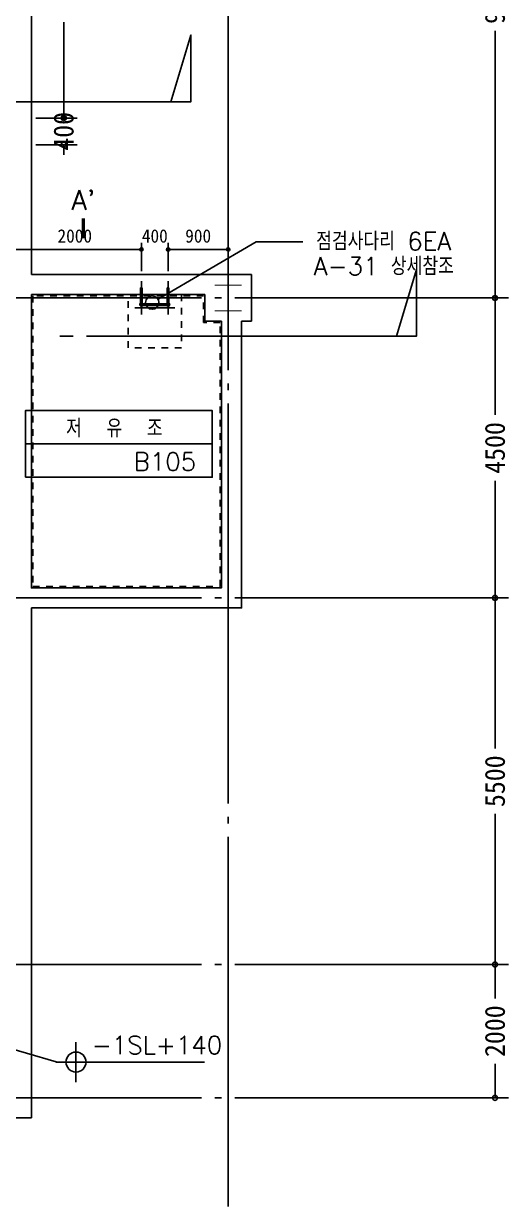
# Model space of a CAD drawing. Extents: x 0 to 81639, y 0 to 58722.
# Drawn here: x 58782 to 66048, y 26800 to 44544 of the extents above; entities that cross this region are included whole.
import ezdxf
from ezdxf.enums import TextEntityAlignment as Align

# ---------------------------------------------------------------- set-up
doc = ezdxf.new("R2010")
doc.units = 0
doc.header["$LTSCALE"] = 100
doc.linetypes.add('CENTER', pattern=[65, 60, -2, 1, -2])
doc.linetypes.add('HIDDEN', pattern=[2, 1, -1])
doc.layers.get('0').update_dxf_attribs({"linetype": 'CONTINUOUS'})
doc.layers.get('DEFPOINTS').update_dxf_attribs({"linetype": 'CONTINUOUS'})
for name, color, linetype in [('COL6', 3, 'CONTINUOUS'), ('COL7', 3, 'CONTINUOUS'), ('FIN', 5, 'CONTINUOUS'), ('RXCEN', 10, 'CENTER'), ('RXDIM', 7, 'CONTINUOUS'), ('RXLEADER', 7, 'CONTINUOUS'), ('RXSYMBOL', 7, 'CONTINUOUS'), ('STAIR', 3, 'CONTINUOUS'), ('TEXT', 7, 'CONTINUOUS')]:
    doc.layers.add(name, color=color, linetype=linetype)
doc.styles.add('SHB', font='simple', dxfattribs={"bigfont": 'KORbox'})
doc.styles.add('SIM', font='simple', dxfattribs={"bigfont": 'KORsimple'})
doc.styles.get("Standard").update_dxf_attribs({"font": 'DotumChe.ttf'})
doc.dimstyles.get("Standard").update_dxf_attribs({"dimscale": 100, "dimtxt": 2, "dimasz": 1, "dimexe": 1, "dimexo": 1, "dimgap": 1, "dimtad": 1, "dimdec": 0, "dimdsep": 46, "dimtxsty": 'Standard', "dimblk": 'SMALL', "dimcen": 0, "dimclrd": 256, "dimclre": 256, "dimclrt": 256, "dimadec": 0, "dimazin": 0, "dimtfac": 1, "dimtdec": 0, "dimtix": 1, "dimtofl": 0, "dimtmove": 0, "dimatfit": 0, "dimfxl": 0, "dimtolj": 1, "dimtzin": 0, "dimarcsym": 0})
doc.dimstyles.new('WDIM', dxfattribs={"dimscale": 100, "dimtxt": 3, "dimasz": 1.5, "dimexe": 2, "dimexo": 0, "dimgap": 1, "dimtad": 1, "dimdec": 0, "dimdsep": 46, "dimtxsty": 'Standard', "dimblk": 'SMALL', "dimcen": 0, "dimclrd": 256, "dimclre": 256, "dimclrt": 256, "dimadec": 0, "dimazin": 0, "dimtfac": 1, "dimtdec": 0, "dimtix": 1, "dimtofl": 0, "dimtmove": 0, "dimatfit": 0, "dimfxl": 0, "dimtolj": 1, "dimtzin": 0, "dimarcsym": 0})

# ---------------------------------------------------------------- blocks, each defined once
blk = doc.blocks.new('_Small')
at = {"color": 0, "linetype": 'ByBlock', "lineweight": -2}
blk.add_circle((0, 0), 0.25, dxfattribs=at)
blk = doc.blocks.new('*D107')
at = {"layer": 'DEFPOINTS', "color": 0, "linetype": 'Continuous'}
for p in [(64448, 49428), (65848, 49428), (64448, 40428)]:
    blk.add_point(p, dxfattribs=at)
at = {"layer": 'RXDIM', "linetype": 'Continuous', "lineweight": -2}
for p, q in [((64448, 49428), (66048, 49428)), ((65848, 49428), (65848, 45420)), ((65848, 40428), (65848, 44436)), ((64448, 40428), (66048, 40428))]:
    blk.add_line(p, q, dxfattribs=at)
at = {"layer": 'RXDIM', "linetype": 'Continuous', "lineweight": -2, "xscale": 150, "yscale": 150, "zscale": 150}
for p, rotation in [((65848, 49428), 90), ((65848, 40428), 270)]:
    blk.add_blockref('_Small', p, dxfattribs=dict(at, rotation=rotation))
at = {"layer": 'RXDIM', "linetype": 'Continuous', "insert": (65848, 44928), "char_height": 300, "attachment_point": 5, "rotation": 90}
blk.add_mtext('\\A1;9000', dxfattribs=at)
blk = doc.blocks.new('*D148')
at = {"layer": 'DEFPOINTS', "color": 0, "linetype": 'Continuous'}
for p in [(64448, 40428), (65848, 40428), (64448, 35928)]:
    blk.add_point(p, dxfattribs=at)
at = {"layer": 'RXDIM', "linetype": 'Continuous', "lineweight": -2}
for p, q in [((64448, 40428), (66048, 40428)), ((65848, 40428), (65848, 38673)), ((65848, 35928), (65848, 37684)), ((64448, 35928), (66048, 35928))]:
    blk.add_line(p, q, dxfattribs=at)
at = {"layer": 'RXDIM', "linetype": 'Continuous', "lineweight": -2, "xscale": 150, "yscale": 150, "zscale": 150}
for p, rotation in [((65848, 40428), 90), ((65848, 35928), 270)]:
    blk.add_blockref('_Small', p, dxfattribs=dict(at, rotation=rotation))
at = {"layer": 'RXDIM', "linetype": 'Continuous', "insert": (65848, 38178), "char_height": 300, "attachment_point": 5, "rotation": 90}
blk.add_mtext('\\A1;4500', dxfattribs=at)
blk = doc.blocks.new('*D149')
at = {"layer": 'DEFPOINTS', "color": 0, "linetype": 'Continuous'}
for p in [(64448, 35928), (65848, 35928), (64448, 30428)]:
    blk.add_point(p, dxfattribs=at)
at = {"layer": 'RXDIM', "linetype": 'Continuous', "lineweight": -2}
for p, q in [((64448, 35928), (66048, 35928)), ((65848, 35928), (65848, 33669)), ((65848, 30428), (65848, 32687)), ((64448, 30428), (66048, 30428))]:
    blk.add_line(p, q, dxfattribs=at)
at = {"layer": 'RXDIM', "linetype": 'Continuous', "lineweight": -2, "xscale": 150, "yscale": 150, "zscale": 150}
for p, rotation in [((65848, 35928), 90), ((65848, 30428), 270)]:
    blk.add_blockref('_Small', p, dxfattribs=dict(at, rotation=rotation))
at = {"layer": 'RXDIM', "linetype": 'Continuous', "insert": (65848, 33178), "char_height": 300, "attachment_point": 5, "rotation": 90}
blk.add_mtext('\\A1;5500', dxfattribs=at)
blk = doc.blocks.new('*D150')
at = {"layer": 'DEFPOINTS', "color": 0, "linetype": 'Continuous'}
for p in [(64448, 30428), (65848, 30428), (64448, 28428)]:
    blk.add_point(p, dxfattribs=at)
at = {"layer": 'RXDIM', "linetype": 'Continuous', "lineweight": -2}
for p, q in [((64448, 30428), (66048, 30428)), ((65848, 30428), (65848, 29919)), ((65848, 28428), (65848, 28937)), ((64448, 28428), (66048, 28428))]:
    blk.add_line(p, q, dxfattribs=at)
at = {"layer": 'RXDIM', "linetype": 'Continuous', "lineweight": -2, "xscale": 150, "yscale": 150, "zscale": 150}
for p, rotation in [((65848, 30428), 90), ((65848, 28428), 270)]:
    blk.add_blockref('_Small', p, dxfattribs=dict(at, rotation=rotation))
at = {"layer": 'RXDIM', "linetype": 'Continuous', "insert": (65848, 29428), "char_height": 300, "attachment_point": 5, "rotation": 90}
blk.add_mtext('\\A1;2000', dxfattribs=at)
blk = doc.blocks.new('*D151')
at = {"layer": 'DEFPOINTS', "color": 0, "linetype": 'Continuous'}
for p in [(58964, 43128), (59382, 43128), (58964, 42728)]:
    blk.add_point(p, dxfattribs=at)
at = {"layer": 'RXDIM', "linetype": 'Continuous', "lineweight": -2}
for p, q in [((58964, 43128), (59582, 43128)), ((59382, 43128), (59382, 43278)), ((58964, 42728), (59582, 42728)), ((59382, 42728), (59382, 42578))]:
    blk.add_line(p, q, dxfattribs=at)
at = {"layer": 'RXDIM', "linetype": 'Continuous', "lineweight": -2, "xscale": 150, "yscale": 150, "zscale": 150}
for p, rotation in [((59382, 43128), 270), ((59382, 42728), 90)]:
    blk.add_blockref('_Small', p, dxfattribs=dict(at, rotation=rotation))
at = {"layer": 'RXDIM', "linetype": 'Continuous', "insert": (59382, 42928), "char_height": 300, "attachment_point": 5, "rotation": 90}
blk.add_mtext('\\A1;400', dxfattribs=at)
blk = doc.blocks.new('*D152')
at = {"layer": 'DEFPOINTS', "color": 0, "linetype": 'Continuous'}
for p in [(60948, 41157), (60548, 40729), (60948, 40729)]:
    blk.add_point(p, dxfattribs=at)
at = {"layer": 'RXDIM', "linetype": 'Continuous', "lineweight": -2}
for p, q in [((60548, 40829), (60548, 41257)), ((60948, 40829), (60948, 41257)), ((60548, 41157), (60448, 41157)), ((60948, 41157), (61048, 41157))]:
    blk.add_line(p, q, dxfattribs=at)
at = {"layer": 'RXDIM', "linetype": 'Continuous', "lineweight": -2, "xscale": 100, "yscale": 100, "zscale": 100}
blk.add_blockref('_Small', (60548, 41157), dxfattribs=at)
at = {"layer": 'RXDIM', "linetype": 'Continuous', "lineweight": -2, "xscale": 100, "yscale": 100, "zscale": 100, "rotation": 180}
blk.add_blockref('_Small', (60948, 41157), dxfattribs=at)
at = {"layer": 'RXDIM', "linetype": 'Continuous', "insert": (60748, 41357), "char_height": 200, "attachment_point": 5}
blk.add_mtext('\\A1;400', dxfattribs=at)
blk = doc.blocks.new('*D153')
at = {"layer": 'DEFPOINTS', "color": 0, "linetype": 'Continuous'}
for p in [(60548, 41157), (58548, 40729), (60548, 40729)]:
    blk.add_point(p, dxfattribs=at)
at = {"layer": 'RXDIM', "linetype": 'Continuous', "lineweight": -2}
for p, q in [((58548, 40829), (58548, 41257)), ((60548, 40829), (60548, 41257)), ((58548, 41157), (60548, 41157))]:
    blk.add_line(p, q, dxfattribs=at)
at = {"layer": 'RXDIM', "linetype": 'Continuous', "lineweight": -2, "xscale": 100, "yscale": 100, "zscale": 100, "rotation": 180}
blk.add_blockref('_Small', (58548, 41157), dxfattribs=at)
at = {"layer": 'RXDIM', "linetype": 'Continuous', "lineweight": -2, "xscale": 100, "yscale": 100, "zscale": 100}
blk.add_blockref('_Small', (60548, 41157), dxfattribs=at)
at = {"layer": 'RXDIM', "linetype": 'Continuous', "insert": (59548, 41357), "char_height": 200, "attachment_point": 5}
blk.add_mtext('\\A1;2000', dxfattribs=at)
blk = doc.blocks.new('*D154')
at = {"layer": 'DEFPOINTS', "color": 0, "linetype": 'Continuous'}
for p in [(61848, 41157), (60948, 40729), (61848, 40729)]:
    blk.add_point(p, dxfattribs=at)
at = {"layer": 'RXDIM', "linetype": 'Continuous', "lineweight": -2}
for p, q in [((60948, 40829), (60948, 41257)), ((61848, 40829), (61848, 41257)), ((60948, 41157), (61848, 41157))]:
    blk.add_line(p, q, dxfattribs=at)
at = {"layer": 'RXDIM', "linetype": 'Continuous', "lineweight": -2, "xscale": 100, "yscale": 100, "zscale": 100, "rotation": 180}
blk.add_blockref('_Small', (60948, 41157), dxfattribs=at)
at = {"layer": 'RXDIM', "linetype": 'Continuous', "lineweight": -2, "xscale": 100, "yscale": 100, "zscale": 100}
blk.add_blockref('_Small', (61848, 41157), dxfattribs=at)
at = {"layer": 'RXDIM', "linetype": 'Continuous', "insert": (61398, 41357), "char_height": 200, "attachment_point": 5}
blk.add_mtext('\\A1;900', dxfattribs=at)
blk = doc.blocks.new('*D156')
at = {"layer": 'DEFPOINTS', "color": 0, "linetype": 'Continuous'}
for p in [(58976, 46728), (59382, 46728), (58964, 43128)]:
    blk.add_point(p, dxfattribs=at)
at = {"layer": 'RXDIM', "linetype": 'Continuous', "lineweight": -2}
for p, q in [((59076, 46728), (59482, 46728)), ((59382, 46728), (59382, 45289)), ((59382, 43128), (59382, 44567)), ((59064, 43128), (59482, 43128))]:
    blk.add_line(p, q, dxfattribs=at)
at = {"layer": 'RXDIM', "linetype": 'Continuous', "lineweight": -2, "xscale": 100, "yscale": 100, "zscale": 100}
for p, rotation in [((59382, 46728), 90), ((59382, 43128), 270)]:
    blk.add_blockref('_Small', p, dxfattribs=dict(at, rotation=rotation))
at = {"layer": 'RXDIM', "linetype": 'Continuous', "insert": (59382, 44928), "char_height": 200, "attachment_point": 5, "rotation": 90}
blk.add_mtext('\\A1;3600', dxfattribs=at)

msp = doc.modelspace()

# ---------------------------------------------------------------- linework, layer by layer
at = {"layer": 'COL6'}
for points in [[(61647.7, 40621.1, 14, 14, 0), (62047.7, 40621.1, 14, 14, 0)], [(61847.7, 40614.1, 14, 14, 0), (61847.7, 40242.1, 14, 14, 0)], [(61647.7, 40235.1, 14, 14, 0), (62047.7, 40235.1, 14, 14, 0)]]:
    msp.add_lwpolyline(points, format="xyseb", dxfattribs=at)
at = {"layer": 'COL7'}
for p, q in [((58897.7, 40778.1), (58897.7, 49778.1)), ((62197.7, 40778.1), (58897.7, 40778.1)), ((62197.7, 40778.1), (62197.7, 40078.1)), ((62197.7, 40078.1), (62047.7, 40078.1)), ((58897.7, 28128.1), (58897.7, 35778.1)), ((58197.7, 28128.1), (58897.7, 28128.1))]:
    msp.add_line(p, q, dxfattribs=at)
at = {"layer": 'COL7', "color": 4}
for p, q in [((60535.2, 40578.1), (60560.2, 40578.1)), ((60935.2, 40578.1), (60960.2, 40578.1))]:
    msp.add_line(p, q, dxfattribs=at)
at = {"layer": 'COL7'}
msp.add_lwpolyline([(58897.7, 40478.1), (58897.7, 36078.1), (61597.7, 36078.1), (61747.7, 36078.1), (61747.7, 40078.1), (61497.7, 40078.1), (61497.7, 40478.1)], close=True, dxfattribs=at)
at = {"layer": 'COL7', "color": 4, "linetype": 'HIDDEN'}
msp.add_lwpolyline([(60347.7, 40478.1), (61147.7, 40478.1), (61147.7, 39678.1), (60347.7, 39678.1)], close=True, dxfattribs=at)
at = {"layer": 'COL7', "color": 4}
for points in [[(60535.2, 40349.8), (60535.2, 40578.1)], [(60560.2, 40578.1), (60560.2, 40349.8)], [(60935.2, 40349.8), (60935.2, 40578.1)], [(60960.2, 40578.1), (60960.2, 40349.8)], [(60569.3, 40340.6), (60926, 40340.6)], [(60926, 40315.6), (60569.3, 40315.6)]]:
    msp.add_lwpolyline(points, dxfattribs=at)
at = {"layer": 'COL7'}
msp.add_lwpolyline([(58897.7, 35778.1), (61597.7, 35778.1), (62047.7, 35778.1), (62047.7, 40078.1)], dxfattribs=at)
for centre in [(60547.7, 40328.1), (60947.7, 40328.1)]:
    msp.add_circle(centre, 25, dxfattribs=at)
at = {"layer": 'FIN', "color": 7, "linetype": 'HIDDEN'}
msp.add_lwpolyline([(61727.7, 36098.1), (61727.7, 40058.1), (61477.7, 40058.1), (61477.7, 40458.1), (58917.7, 40458.1), (58917.7, 36098.1)], close=True, dxfattribs=at)
at = {"layer": 'RXCEN'}
for p, q in [((61847.7, 51845.3), (61847.7, 26800.2)), ((60547.7, 40178.1), (60547.7, 40678.8)), ((60947.7, 40178.1), (60947.7, 40678.8)), ((9947.7, 40428.1), (64447.7, 40428.1)), ((60447.7, 40278.1), (61047.7, 40278.1)), ((9947.7, 35928.1), (64447.7, 35928.1)), ((9947.7, 30428.1), (64447.7, 30428.1)), ((9947.7, 28428.1), (64447.7, 28428.1))]:
    msp.add_line(p, q, dxfattribs=at)
at = {"layer": 'RXLEADER'}
msp.add_lwpolyline([(54846.9, 41625, 50, 50, 0), (54846.9, 41325, 0, 0, 0), (59676.3, 41325, 50, 50, 0), (59676.3, 41625, 50, 50, 0)], format="xyseb", dxfattribs=at)
at = {"layer": 'RXSYMBOL'}
msp.add_line((59269.8, 28967.2), (57665.8, 29440.4), dxfattribs=at)
at = {"layer": 'TEXT'}
for points in [[(60989.2, 43372), (61289.2, 44372), (61289.2, 43372), (58194.8, 43372)], [(60795.8, 40409.5), (62265, 41270.1), (62964.6, 41270.1)], [(64370.1, 39855), (64670.1, 40855), (64670.1, 39855), (59723.5, 39855)], [(59523.5, 39855), (59323.5, 39855)], [(58809.3, 37738.6), (61609.3, 37738.6), (61609.3, 38738.6), (58809.3, 38738.6), (58809.3, 37738.6)], [(58809.3, 38238.6), (61609.3, 38238.6)], [(59566.4, 29264.8), (59566.4, 28664.8)], [(59266.4, 28964.8), (61492.6, 28964.8)]]:
    msp.add_lwpolyline(points, dxfattribs=at)
for centre, radius in [((60709.5, 40359), 100), ((59566.4, 28964.8), 150)]:
    msp.add_circle(centre, radius, dxfattribs=at)
for start, end in [(0, 90), (180, 270)]:
    msp.add_arc((59566.4, 28964.8), 150, start, end, dxfattribs=at)

# ---------------------------------------------------------------- texts
at = {"layer": 'STAIR', "color": 2, "style": 'SIM'}
msp.add_text("A'", height=300, dxfattribs=at).set_placement((59676.2, 41898.1), align=Align.MIDDLE_CENTER)
at = {"layer": 'TEXT', "style": 'SHB'}
for s, p in [('점검사다리 6EA', (63167.4, 41145.1)), ('A-31 상세참조', (63129.9, 40770.1)), ('저  유  조', (59417, 38338.6)), ('B105', (60431, 37838.6)), ('-1SL+140', (59802.9, 29084.8))]:
    msp.add_text(s, height=270, dxfattribs=at).set_placement(p)

# ---------------------------------------------------------------- dimensions: what is measured, and where the dimension line sits
at = {"layer": 'RXDIM', "color": 4, "linetype": 'Continuous'}
for base, p1, p2, picture, middle in [((65847.7, 49428.1), (64447.7, 40428.1), (64447.7, 49428.1), '*D107', (65847.7, 44928.1)), ((65847.7, 40428.1), (64447.7, 35928.1), (64447.7, 40428.1), '*D148', (65847.7, 38178.1)), ((65847.7, 35928.1), (64447.7, 30428.1), (64447.7, 35928.1), '*D149', (65847.7, 33178.1)), ((65847.7, 30428.1), (64447.7, 28428.1), (64447.7, 30428.1), '*D150', (65847.7, 29428.1))]:
    dim = msp.add_linear_dim(base=base, p1=p1, p2=p2, angle=90, dimstyle='WDIM', dxfattribs=at)
    dim.commit()
    dim.dimension.update_dxf_attribs({"geometry": picture, "text_midpoint": middle, "text_rotation": 90})
at = {"layer": 'RXDIM', "color": 9, "linetype": 'Continuous'}
for base, p1, p2, dimstyle, picture, middle in [((59381.5, 46728.1), (58964.1, 43128.1), (58975.9, 46728.1), 'Standard', '*D156', (59381.5, 44928.1)), ((59381.5, 43128.1), (58964.1, 42728.1), (58964.1, 43128.1), 'WDIM', '*D151', (59381.5, 42928.1))]:
    dim = msp.add_linear_dim(base=base, p1=p1, p2=p2, angle=90, dimstyle=dimstyle, dxfattribs=at)
    dim.commit()
    dim.dimension.update_dxf_attribs({"geometry": picture, "text_midpoint": middle, "text_rotation": 90})
for base, p1, p2, picture, middle in [((60547.7, 41156.8), (58547.7, 40728.8), (60547.7, 40728.8), '*D153', (59547.7, 41357)), ((60947.7, 41156.8), (60547.7, 40728.8), (60947.7, 40728.8), '*D152', (60747.7, 41357)), ((61847.7, 41156.8), (60947.7, 40728.8), (61847.7, 40728.8), '*D154', (61397.7, 41357))]:
    dim = msp.add_linear_dim(base=base, p1=p1, p2=p2, dimstyle='Standard', dxfattribs=at)
    dim.commit()
    dim.dimension.update_dxf_attribs({"geometry": picture, "text_midpoint": middle})

doc.saveas('drawing.dxf')
